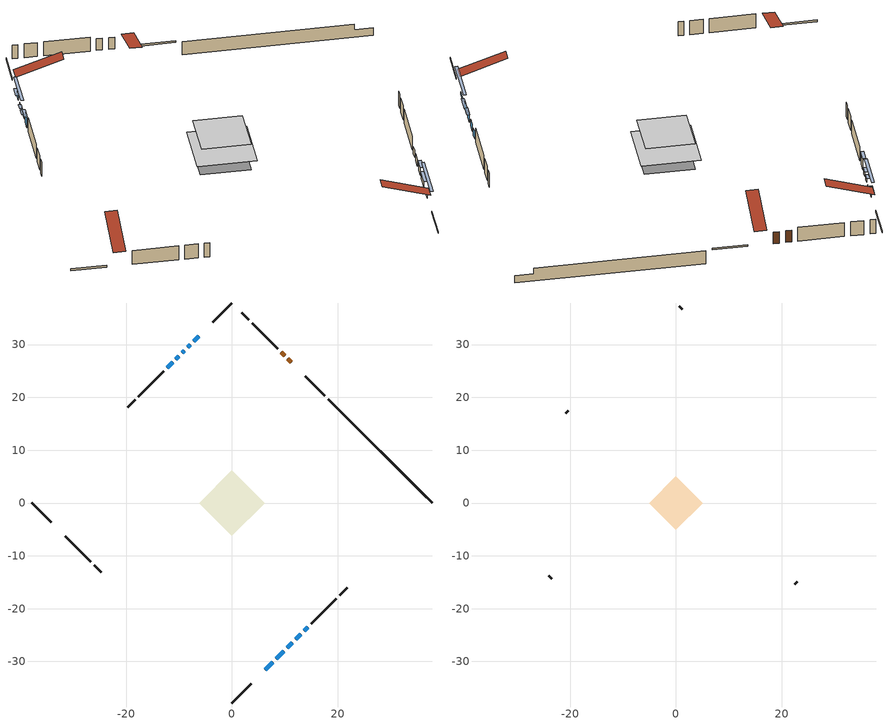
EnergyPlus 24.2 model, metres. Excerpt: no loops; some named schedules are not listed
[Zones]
conditioned space
 floor outside (Floor1 construction): -3.57,0 0,3.57 3.57,0 0,-3.57 z1.22
 floor adiabatic (AdiabaticFloorConstruction): -6.22,0 0,6.22 6.22,0 0,-6.22 z1.22
 floor foundation (Slab1 construction): -4.92,0.33 -0.33,4.92 4.92,-0.33 0.33,-4.92 z-1.07
 wall outside (RimJoist1 construction): 0,-37.86 3.69,-34.17 / -37.86,0 -34.17,-3.69 / 0,37.86 -3.69,34.17 / 17.52,20.34 13.83,24.03 z1.22:1.52
 wall outside (AdiabaticWallConstruction 1): 11.21,26.65 10.6,27.26 / 9.94,27.92 9.33,28.53 z1.22:3.25
 wall outside (AdiabaticWallConstruction): -6.31,31.55 -7.25,30.61 z1.22:1.96; -7.9,29.96 -8.35,29.51 z1.22:1.48; 6.31,-31.55 7.71,-30.15 z1.22:1.63; -9.01,28.85 -9.42,28.44 z1.22:1.81; -10.08,27.78 -10.6,27.26 z1.22:1.91; -11.26,26.6 -12.25,25.61 z1.22:3.13; 8.37,-29.49 9.8,-28.06 z1.22:2.08; 10.46,-27.4 11.38,-26.48 z1.22:2.52; 12.03,-25.83 13.01,-24.85 / 13.66,-24.2 14.31,-23.54 z1.22:2.44
 wall outside (Wall1 construction): 14.97,-22.89 19.77,-18.09 / -31.55,-6.31 -26.75,-11.11 / -12.9,24.96 -17.7,20.16 / 8.67,29.19 3.87,33.99 z1.22:3.66
 wall outside (Wall2 construction): 20.43,-17.43 21.78,-16.08 / -26.09,-11.77 -24.74,-13.12 / -18.36,19.5 -19.71,18.15 / 3.21,34.65 1.87,35.99 z1.22:3.66
 wall foundation (FoundationWall1 construction): 18.17,19.69,-1.07 18.17,19.69,1.22 35.89,1.97,1.22 35.89,1.97,0.24 37.86,0,0.24 37.86,0,-1.07
 window (WindowConstruction): -6.31,31.55 -7.24,30.61 z1.22:1.96
 window (WindowConstruction 8): -7.9,29.96 -8.35,29.51 z1.22:1.47
 window (WindowConstruction 9): 6.31,-31.55 7.71,-30.15 z1.22:1.63
 window (WindowConstruction 1): -9.01,28.85 -9.42,28.44 z1.22:1.81
 window (WindowConstruction 2): -10.08,27.78 -10.6,27.26 z1.22:1.91
 window (WindowConstruction 3): -11.26,26.6 -12.24,25.61 z1.22:3.12
 window (WindowConstruction 4): 8.37,-29.49 9.8,-28.06 z1.22:2.08
 window (WindowConstruction 5): 10.46,-27.4 11.38,-26.48 z1.22:2.52
 window (WindowConstruction 6): 12.03,-25.83 13.01,-24.85 z1.22:2.44
 window (WindowConstruction 7): 13.66,-24.2 14.31,-23.55 z1.22:2.44
 door (Door): 11.21,26.65 10.6,27.26 z1.22:3.25
 door (Door 1): 9.94,27.92 9.33,28.53 z1.22:3.25
 ceiling adiabatic (AdiabaticFloorConstruction): 0,-6.22 6.22,0 0,6.22 -6.22,0 z1.22
attic - vented
 floor to conditioned space (Floor2 construction Reversed): -5.09,0 0,5.09 5.09,0 0,-5.09 z3.66
 wall outside (Wall3 construction): 22.43,-15.43 22.99,-14.87 / -24.09,-13.77 -23.53,-14.33 / -20.36,17.5 -20.92,16.94 / 1.21,36.65 0.66,37.2 z1.22:3.66
 roof outside (Roof1 construction): 5.65,-32.2,3.66 0.7,-27.25,6 -0.61,-28.55,6 4.35,-33.51,3.66; -32.2,-5.65,3.66 -27.25,-0.7,6 -28.55,0.61,6 -33.51,-4.35,3.66; -5.65,32.2,3.66 -0.7,27.25,6 0.61,28.55,6 -4.35,33.51,3.66; 11.86,26,3.66 6.9,21.04,6 8.21,19.73,6 13.17,24.69,3.66
shading: -7.39,30.47 -6.17,31.69 -6.46,31.98 -7.68,30.76 z2.16; -10.22,27.64 -6.04,31.82 -6.33,32.12 -10.51,27.93 z4.11; 9.58,-28.28 4.44,-33.41 4.74,-33.71 9.87,-28.57 z4.26; -9.56,28.3 -8.87,28.99 -9.16,29.28 -9.86,28.59 z2.01; -10.74,27.12 -9.94,27.92 -10.23,28.21 -11.03,27.41 z2.11; -12.39,25.47 -11.12,26.74 -11.41,27.03 -12.68,25.76 z3.33; 9.95,-27.91 8.23,-29.63 8.52,-29.92 10.24,-28.2 z2.28; 11.52,-26.34 10.32,-27.54 10.61,-27.83 11.81,-26.63 z2.72
[Building]
Building 1: Terrain=Suburbs
[Site:Location]
Toronto City Centre_ON: Latitude {deg}=43.63; Longitude {deg}=-79.39; Time Zone {hr}=-5; Elevation {m}=77; Keep Site Location Information=Yes
[Site:GroundTemperature:Shallow]
5.01852, 3.26908, 3.12898, 3.95918, 7.29196, 10.6092, 13.4851, 15.3069, 15.4617, 13.9799, 11.1774, 7.9619
[Site:WaterMainsTemperature]
Calculation Method=Schedule; Temperature Schedule=mains temperature schedule
[Material] Roughness=Rough; Thermal Absorptance=0.9
Name | Thickness {m} | Conductivity {W/m-K} | Density {kg/m3} | Specific Heat {J/kg-K} | Solar Absorptance | Visible Absorptance
asphalt or fiberglass shingles | 0.00635 | 0.162714 | 1121.4 | 1465.45 | 0.84 | 0.84
ceiling loosefill ins | 0.169333 | 0.0480833 | 16.02 | 1046.75 | 0.7 | 0.7
ceiling stud and cavity | 0.1397 | 0.105642 | 65.682 | 1177.47 | 0.7 | 0.7
concrete 4.0 in. | 0.1016 | 1.803125 | 2242.8 | 837.4 | 0.7 | 0.7
concrete 8.0 in. | 0.2032 | 1.803125 | 2242.8 | 837.4 | 0.7 | 0.7
door material | 0.04445 | 0.053851 | 512.64 | 1214.23 | 0.7 | 0.7
door material 1 | 0.04445 | 0.20624 | 512.64 | 1214.23 | 0.7 | 0.7
exterior vertical ins | 0.0433751 | 0.029427 | 32.04 | 1214.23 | 0.7 | 0.7
floor covering | 0.0127 | 0.0433444 | 54.468 | 1339.84 | 0.6 | 0.6
floor rigid ins | 0.051816 | 0.029427 | 32.04 | 1214.23 | 0.7 | 0.7
floor rigid ins 1; wall rigid ins | 0.512978 | 0.029427 | 32.04 | 1214.23 | 0.7 | 0.7
floor stud and cavity | 0.1397 | 0.330302 | 92.3553 | 1139.71 | 0.7 | 0.7
floor stud and cavity 1 | 0.1397 | 1.75129 | 37.0049 | 1207.88 | 0.7 | 0.7
furniture material conditioned space 1 | 0.1524 | 0.115458 | 640.8 | 1214.23 | 0.6 | 0.6
gypsum board | 0.0127 | 0.160291 | 801 | 837.4 | 0.6 | 0.6
gypsum board 1 | 0.0127 | 0.160291 | 801 | 837.4 | 0.7 | 0.7
osb sheathing 0.5 in. | 0.0127 | 0.115458 | 512.64 | 1214.23 | 0.7 | 0.7
osb sheathing 0.75 in. | 0.01905 | 0.115458 | 512.64 | 1214.23 | 0.7 | 0.7
osb sheathing 2.0 in. | 0.0508 | 0.115458 | 512.64 | 1214.23 | 0.7 | 0.7
rim joist stud and cavity | 0.0508 | 0.0332534 | 125.044 | 1163.47 | 0.6 | 0.6
slab rigid ins | 0.00305714 | 0.029427 | 32.04 | 1214.23 | 0.7 | 0.7
wall stud and cavity | 0.1397 | 0.0823012 | 139.0536 | 1170.24 | 0.7 | 0.7
wall stud and cavity 1 | 0.1397 | 0.109887 | 139.0536 | 1170.24 | 0.7 | 0.7
wall stud and cavity 2 | 0.0889 | 6.9971 | 50.32683 | 1063.81 | 0.6 | 0.6
wall stud and cavity 3 | 0.0889 | 0.380278 | 52.3479 | 1209.89 | 0.7 | 0.7
wall stud and cavity 4 | 0.0889 | 0.391764 | 83.0341 | 1211.67 | 0.7 | 0.7
wood siding | 0.0254 | 0.102417 | 544.68 | 1172.36 | 0.84 | 0.84
wood siding 1 | 0.00254 | 0.102417 | 544.68 | 1172.36 | 0.84 | 0.84
wood siding 2; wood siding 3; wood siding 4 | 0.0254 | 0.102417 | 544.68 | 1172.36 | 0.7 | 0.7
[WindowMaterial:SimpleGlazingSystem]
Name | U-Factor {W/m2-K} | Solar Heat Gain Coefficient
WindowMaterial | 2.94859 | 0.64
WindowMaterial 1 | 3.006501 | 0.57
WindowMaterial 2 | 2.98038 | 0.6
WindowMaterial 3 | 2.99742 | 0.57
WindowMaterial 4 | 2.94802 | 0.64
WindowMaterial 5 | 2.427345 | 0.63
WindowMaterial 6 | 2.614719 | 0.55
WindowMaterial 7 | 3.09224 | 0.46
WindowMaterial 8 | 3.01899 | 0.57
[Construction]
AdiabaticFloorConstruction: floor stud and cavity 1, floor rigid ins 1, osb sheathing 0.75 in., floor covering
AdiabaticWallConstruction: wood siding 3, wall rigid ins, wall stud and cavity 3, gypsum board
AdiabaticWallConstruction 1: wood siding 4, wall rigid ins, wall stud and cavity 3, gypsum board
Door: door material
Door 1: door material 1
Floor1 construction: floor stud and cavity, floor rigid ins, osb sheathing 0.75 in., floor covering
Floor2 construction Reversed: gypsum board, ceiling stud and cavity, ceiling loosefill ins
FoundationWall1 construction: concrete 8.0 in., gypsum board 1
furniture construction conditioned space 1: furniture material conditioned space 1
PartitionWallConstruction: gypsum board, wall stud and cavity 4, gypsum board
RimJoist1 construction: wood siding 2, osb sheathing 2.0 in., rim joist stud and cavity
Roof1 construction: asphalt or fiberglass shingles
Slab1 construction: slab rigid ins, concrete 4.0 in.
Wall1 construction: wood siding, osb sheathing 0.5 in., wall stud and cavity, gypsum board
Wall2 construction: wood siding, osb sheathing 0.5 in., wall stud and cavity 1, gypsum board
Wall3 construction: wood siding 1, wall stud and cavity 2
WindowConstruction: WindowMaterial
WindowConstruction 1: WindowMaterial 1
WindowConstruction 2: WindowMaterial 2
WindowConstruction 3: WindowMaterial 3
WindowConstruction 4: WindowMaterial 4
WindowConstruction 5; WindowConstruction 6: WindowMaterial 5
WindowConstruction 7: WindowMaterial 6
WindowConstruction 8: WindowMaterial 7
WindowConstruction 9: WindowMaterial 8
[Zone] Multiplier=1; Part of Total Floor Area=Yes
Name | Volume {m3}
attic - vented | 19.6662
conditioned space | 310
[Space]
Name | Zone | Volume {m3}
attic - vented 1 | attic - vented | 19.6662
conditioned space 1 | conditioned space | 310
[ZoneInfiltration:EffectiveLeakageArea]
infil attic - vented 1: Zone or Space=attic - vented 1; Schedule=Always On Discrete; Effective Air Leakage Area {cm2}=2182.32; Stack Coefficient=0.000332099; Wind Coefficient=1.23127e-05
[ZoneMixing]
whole house fan mix: Zone or Space=attic - vented; Schedule=Always On Continuous; Design Flow Rate Calculation Method=Flow/Zone; Design Flow Rate {m3/s}=0; Source Zone or Space=conditioned space
[SurfaceProperty:ExposedFoundationPerimeter]
Slab1: Exposed Perimeter Calculation Method=TotalExposedPerimeter; Total Exposed Perimeter {m}=27.84
[InternalMass] Zone or ZoneList=conditioned space; Space or SpaceList=conditioned space 1
Name | Construction | Surface Area {m2}
furniture mass conditioned space 1 | furniture construction conditioned space 1 | 60.4722
partition wall mass | PartitionWallConstruction | 151.181
[Lights]
interior lighting: Zone or ZoneList or Space or SpaceList=conditioned space 1; Schedule=interior lighting schedule; Design Level Calculation Method=LightingLevel; Lighting Level {W}=343.2; Return Air Fraction=0; Fraction Radiant=0.6; Fraction Visible=0.2; Fraction Replaceable=1
[People]
occupants: Zone or ZoneList or Space or SpaceList=conditioned space 1; Number of People Schedule=occupants schedule; Number of People Calculation Method=People; Number of People=3; Fraction Radiant=0.314171; Sensible Heat Fraction=0.56303; Activity Level Schedule=occupants activity schedule; Carbon Dioxide Generation Rate {m3/s-W}=0; Enable ASHRAE 55 Comfort Warnings=No; Mean Radiant Temperature Calculation Type=EnclosureAveraged
[ElectricEquipment] Zone or ZoneList or Space or SpaceList=conditioned space 1; Design Level Calculation Method=EquipmentLevel
Name | Schedule | Design Level {W} | Fraction Latent | Fraction Radiant | Fraction Lost
clothes dryer | clothes dryer schedule | 140.772 | 0.015 | 0.081 | 0.85
clothes washer | clothes washer schedule | 32.1985 | 0.03 | 0.162 | 0.7
cooking range | cooking range schedule | 215.147 | 0.08 | 0.432 | 0.2
dishwasher | dishwasher schedule | 66.8632 | 0.3 | 0.18 | 0.4
fridge | fridge schedule | 72.9452 | 0 | 0.6 | 0
mech vent bath fan 0 | mech vent bath fan 0 schedule | 86 | 0 | 0 | 1
mech vent house fan | mech vent house fan schedule | 0 | 0 | 0 | 1
mech vent house fan cfis | mech vent house fan cfis schedule | 0 | 0 | 0 | 0
misc plug loads | misc plug loads schedule | 494.7 | 0.045 | 0.513 | 0.1
whole house fan | Always On Discrete | 0 | 0 | 0 | 1
[OtherEquipment] Zone or ZoneList or Space or SpaceList=conditioned space 1; Design Level Calculation Method=EquipmentLevel
Name | Fuel Type | Schedule | Design Level {W} | Fraction Latent | Fraction Radiant | Fraction Lost
clothes dryer 1 | Electricity | clothes dryer schedule | 0 | 0.015 | 0.081 | 0.85
cooking range 1 | Electricity | cooking range schedule | 0 | 0.08 | 0.432 | 0.2
general water use latent | None | general water use schedule | 62.594 | 1 | 0 | 0
general water use sensible | None | general water use schedule | -61.6891 | 0 | 0.6 | 0
mech vent house fan latent load | None | Always On Discrete | 0 | 1 | 0 | 0
mech vent house fan sensible load | None | Always On Discrete | 0 | 0 | 0 | 0
water heater energy adjustment1 | NaturalGas | Always On Discrete | 0.01 | 0 | 0 | 1
[ZoneInfiltration:DesignFlowRate] Zone or ZoneList or Space or SpaceList=conditioned space 1; Schedule=Always On Discrete; Design Flow Rate Calculation Method=Flow/Zone; Design Flow Rate {m3/s}=0
infil flow; natural vent flow; whole house fan flow
[AvailabilityManager:Scheduled]
central ac and furnace airloop Availability Manager: Schedule=Always On Discrete
[Foundation:Kiva]
Foundation Kiva 1: Initial Indoor Air Temperature {C}=18; Wall Height Above Grade {m}=1.21999; Wall Depth Below Slab {m}=0.2032; Custom Block Material Name 1=exterior vertical ins; Custom Block Depth 1 {m}=2.28999; Custom Block X Position 1 {m}=0.2159; Custom Block Z Position 1 {m}=0
[Foundation:Kiva:Settings]
Soil Conductivity {W/m-K}=0.849921; Soil Density {kg/m3}=1842.3; Soil Specific Heat {J/kg-K}=418.7; Ground Solar Absorptivity=0.9; Ground Thermal Absorptivity=0.9; Ground Surface Roughness {m}=0.03; Far-Field Width {m}=40; Deep-Ground Boundary Condition=ZeroFlux; Deep-Ground Depth {m}=40; Minimum Cell Dimension {m}=0.2; Maximum Cell Growth Coefficient=3; Simulation Timestep=Timestep
[Exterior:Lights]
exterior lighting: Schedule=exterior lighting schedule; Design Level {W}=75.6
[EnergyManagementSystem:GlobalVariable]
central_ac_and_furnace_airloop_Fan_RTF
infil_program_Qfan
infil_program_Qinf
natural_vent_program_Qnv
natural_vent_program_Qwhf
[EnergyManagementSystem:Sensor]
Name | Output:Variable or Output:Meter Index Key | Output:Variable or Output:Meter
airflow_gain | infil flow | Infiltration Sensible Heat Gain Energy
airflow_gain_1 | natural vent flow | Infiltration Sensible Heat Gain Energy
airflow_gain_2 | whole house fan flow | Infiltration Sensible Heat Gain Energy
airflow_loss | infil flow | Infiltration Sensible Heat Loss Energy
airflow_loss_1 | natural vent flow | Infiltration Sensible Heat Loss Energy
airflow_loss_2 | whole house fan flow | Infiltration Sensible Heat Loss Energy
clg_load_cond |  | Cooling:EnergyTransfer:Zone:CONDITIONED SPACE
clg_sp_s; clg_sp_s_1 | cooling setpoint | Schedule Value
clothes_dryer_exhaust_0_sch_s | clothes dryer exhaust 0 schedule | Schedule Value
cool_season | cooling season schedule | Schedule Value
htg_load_cond |  | Heating:EnergyTransfer:Zone:CONDITIONED SPACE
htg_sp_s; htg_sp_s_1 | heating setpoint | Schedule Value
ig_ee_conv | clothes dryer | Electric Equipment Convective Heating Energy
ig_ee_conv_2 | cooking range | Electric Equipment Convective Heating Energy
ig_ee_conv_4 | fridge | Electric Equipment Convective Heating Energy
ig_ee_conv_5 | misc plug loads | Electric Equipment Convective Heating Energy
ig_ee_conv_6 | whole house fan | Electric Equipment Convective Heating Energy
ig_ee_rad | clothes dryer | Electric Equipment Radiant Heating Energy
ig_ee_rad_2 | cooking range | Electric Equipment Radiant Heating Energy
ig_ee_rad_4 | fridge | Electric Equipment Radiant Heating Energy
ig_ee_rad_5 | misc plug loads | Electric Equipment Radiant Heating Energy
ig_ee_rad_6 | whole house fan | Electric Equipment Radiant Heating Energy
ig_lgt_conv | interior lighting | Lights Convective Heating Energy
ig_lgt_rad | interior lighting | Lights Radiant Heating Energy
ig_lgt_vis | interior lighting | Lights Visible Radiation Heating Energy
ig_oe_conv | clothes dryer 1 | Other Equipment Convective Heating Energy
ig_oe_conv_1 | cooking range 1 | Other Equipment Convective Heating Energy
ig_oe_conv_2 | general water use latent | Other Equipment Convective Heating Energy
ig_oe_conv_3 | general water use sensible | Other Equipment Convective Heating Energy
ig_oe_conv_4 | water heater energy adjustment1 | Other Equipment Convective Heating Energy
ig_oe_rad | clothes dryer 1 | Other Equipment Radiant Heating Energy
ig_oe_rad_1 | cooking range 1 | Other Equipment Radiant Heating Energy
ig_oe_rad_2 | general water use latent | Other Equipment Radiant Heating Energy
ig_oe_rad_3 | general water use sensible | Other Equipment Radiant Heating Energy
ig_oe_rad_4 | water heater energy adjustment1 | Other Equipment Radiant Heating Energy
ig_ppl_conv | occupants | People Convective Heating Energy
ig_ppl_rad | occupants | People Radiant Heating Energy
im_conv | furniture mass conditioned space 1 | Surface Inside Face Convection Heat Gain Energy
im_conv_1 | partition wall mass | Surface Inside Face Convection Heat Gain Energy
im_ig | furniture mass conditioned space 1 | Surface Inside Face Internal Gains Radiation Heat Gain Energy
im_ig_1 | partition wall mass | Surface Inside Face Internal Gains Radiation Heat Gain Energy
im_lgt | furniture mass conditioned space 1 | Surface Inside Face Lights Radiation Heat Gain Energy
im_lgt_1 | partition wall mass | Surface Inside Face Lights Radiation Heat Gain Energy
im_sol | furniture mass conditioned space 1 | Surface Inside Face Solar Radiation Heat Gain Energy
im_sol_1 | partition wall mass | Surface Inside Face Solar Radiation Heat Gain Energy
im_surf | furniture mass conditioned space 1 | Surface Inside Face Net Surface Thermal Radiation Heat Gain Energy
im_surf_1 | partition wall mass | Surface Inside Face Net Surface Thermal Radiation Heat Gain Energy
mech_vent_bath_fan_0_sch_s | mech vent bath fan 0 schedule | Schedule Value
mv_conv | mech vent bath fan 0 | Electric Equipment Convective Heating Energy
mv_conv_1 | mech vent house fan | Electric Equipment Convective Heating Energy
mv_conv_2 | mech vent house fan cfis | Electric Equipment Convective Heating Energy
mv_conv_3 | mech vent house fan latent load | Other Equipment Convective Heating Energy
mv_conv_4 | mech vent house fan sensible load | Other Equipment Convective Heating Energy
mv_rad | mech vent bath fan 0 | Electric Equipment Radiant Heating Energy
mv_rad_1 | mech vent house fan | Electric Equipment Radiant Heating Energy
mv_rad_2 | mech vent house fan cfis | Electric Equipment Radiant Heating Energy
mv_rad_3 | mech vent house fan latent load | Other Equipment Radiant Heating Energy
mv_rad_4 | mech vent house fan sensible load | Other Equipment Radiant Heating Energy
natural_vent_s | natural vent schedule | Schedule Value
out_pb_s |  | Site Outdoor Air Barometric Pressure
out_wt_s |  | Site Outdoor Air Humidity Ratio
site_vw_s |  | Site Wind Speed
ss_back_out | Window1 | Surface Window Shortwave from Zone Back Out Window Heat Transfer Rate
ss_back_out_1 | Window11 | Surface Window Shortwave from Zone Back Out Window Heat Transfer Rate
ss_back_out_2 | Window12 | Surface Window Shortwave from Zone Back Out Window Heat Transfer Rate
ss_back_out_3 | Window2 | Surface Window Shortwave from Zone Back Out Window Heat Transfer Rate
ss_back_out_4 | Window3 | Surface Window Shortwave from Zone Back Out Window Heat Transfer Rate
ss_back_out_5 | Window4 | Surface Window Shortwave from Zone Back Out Window Heat Transfer Rate
ss_back_out_6 | Window5 | Surface Window Shortwave from Zone Back Out Window Heat Transfer Rate
ss_back_out_7 | Window7 | Surface Window Shortwave from Zone Back Out Window Heat Transfer Rate
ss_back_out_8 | Window8 | Surface Window Shortwave from Zone Back Out Window Heat Transfer Rate
ss_back_out_9 | Window9 | Surface Window Shortwave from Zone Back Out Window Heat Transfer Rate
ss_conv | Door1 | Surface Inside Face Convection Heat Gain Energy
ss_conv_1 | Door2 | Surface Inside Face Convection Heat Gain Energy
ss_conv_10 | Window8 | Surface Inside Face Convection Heat Gain Energy
ss_conv_11 | Window9 | Surface Inside Face Convection Heat Gain Energy
ss_conv_2 | Window1 | Surface Inside Face Convection Heat Gain Energy
ss_conv_3 | Window11 | Surface Inside Face Convection Heat Gain Energy
ss_conv_4 | Window12 | Surface Inside Face Convection Heat Gain Energy
ss_conv_5 | Window2 | Surface Inside Face Convection Heat Gain Energy
ss_conv_6 | Window3 | Surface Inside Face Convection Heat Gain Energy
ss_conv_7 | Window4 | Surface Inside Face Convection Heat Gain Energy
ss_conv_8 | Window5 | Surface Inside Face Convection Heat Gain Energy
ss_conv_9 | Window7 | Surface Inside Face Convection Heat Gain Energy
ss_ig | Door1 | Surface Inside Face Internal Gains Radiation Heat Gain Energy
ss_ig_1 | Door2 | Surface Inside Face Internal Gains Radiation Heat Gain Energy
ss_ig_10 | Window8 | Surface Inside Face Internal Gains Radiation Heat Gain Energy
ss_ig_11 | Window9 | Surface Inside Face Internal Gains Radiation Heat Gain Energy
ss_ig_2 | Window1 | Surface Inside Face Internal Gains Radiation Heat Gain Energy
ss_ig_3 | Window11 | Surface Inside Face Internal Gains Radiation Heat Gain Energy
ss_ig_4 | Window12 | Surface Inside Face Internal Gains Radiation Heat Gain Energy
ss_ig_5 | Window2 | Surface Inside Face Internal Gains Radiation Heat Gain Energy
ss_ig_6 | Window3 | Surface Inside Face Internal Gains Radiation Heat Gain Energy
ss_ig_7 | Window4 | Surface Inside Face Internal Gains Radiation Heat Gain Energy
ss_ig_8 | Window5 | Surface Inside Face Internal Gains Radiation Heat Gain Energy
ss_ig_9 | Window7 | Surface Inside Face Internal Gains Radiation Heat Gain Energy
ss_lgt | Door1 | Surface Inside Face Lights Radiation Heat Gain Energy
ss_lgt_1 | Door2 | Surface Inside Face Lights Radiation Heat Gain Energy
ss_sol | Door1 | Surface Inside Face Solar Radiation Heat Gain Energy
ss_sol_1 | Door2 | Surface Inside Face Solar Radiation Heat Gain Energy
ss_surf | Door1 | Surface Inside Face Net Surface Thermal Radiation Heat Gain Energy
ss_surf_1 | Door2 | Surface Inside Face Net Surface Thermal Radiation Heat Gain Energy
ss_surf_10 | Window8 | Surface Inside Face Net Surface Thermal Radiation Heat Gain Energy
ss_surf_11 | Window9 | Surface Inside Face Net Surface Thermal Radiation Heat Gain Energy
ss_surf_2 | Window1 | Surface Inside Face Net Surface Thermal Radiation Heat Gain Energy
ss_surf_3 | Window11 | Surface Inside Face Net Surface Thermal Radiation Heat Gain Energy
ss_surf_4 | Window12 | Surface Inside Face Net Surface Thermal Radiation Heat Gain Energy
ss_surf_5 | Window2 | Surface Inside Face Net Surface Thermal Radiation Heat Gain Energy
ss_surf_6 | Window3 | Surface Inside Face Net Surface Thermal Radiation Heat Gain Energy
ss_surf_7 | Window4 | Surface Inside Face Net Surface Thermal Radiation Heat Gain Energy
ss_surf_8 | Window5 | Surface Inside Face Net Surface Thermal Radiation Heat Gain Energy
ss_surf_9 | Window7 | Surface Inside Face Net Surface Thermal Radiation Heat Gain Energy
ss_trans_in | Window1 | Surface Window Transmitted Solar Radiation Rate
ss_trans_in_1 | Window11 | Surface Window Transmitted Solar Radiation Rate
ss_trans_in_2 | Window12 | Surface Window Transmitted Solar Radiation Rate
ss_trans_in_3 | Window2 | Surface Window Transmitted Solar Radiation Rate
ss_trans_in_4 | Window3 | Surface Window Transmitted Solar Radiation Rate
ss_trans_in_5 | Window4 | Surface Window Transmitted Solar Radiation Rate
ss_trans_in_6 | Window5 | Surface Window Transmitted Solar Radiation Rate
ss_trans_in_7 | Window7 | Surface Window Transmitted Solar Radiation Rate
ss_trans_in_8 | Window8 | Surface Window Transmitted Solar Radiation Rate
ss_trans_in_9 | Window9 | Surface Window Transmitted Solar Radiation Rate
ss_trans_out | Window1 | Surface Inside Face Initial Transmitted Diffuse Transmitted Out Window Solar Radiation Rate
ss_trans_out_1 | Window11 | Surface Inside Face Initial Transmitted Diffuse Transmitted Out Window Solar Radiation Rate
ss_trans_out_2 | Window12 | Surface Inside Face Initial Transmitted Diffuse Transmitted Out Window Solar Radiation Rate
ss_trans_out_3 | Window2 | Surface Inside Face Initial Transmitted Diffuse Transmitted Out Window Solar Radiation Rate
ss_trans_out_4 | Window3 | Surface Inside Face Initial Transmitted Diffuse Transmitted Out Window Solar Radiation Rate
ss_trans_out_5 | Window4 | Surface Inside Face Initial Transmitted Diffuse Transmitted Out Window Solar Radiation Rate
ss_trans_out_6 | Window5 | Surface Inside Face Initial Transmitted Diffuse Transmitted Out Window Solar Radiation Rate
ss_trans_out_7 | Window7 | Surface Inside Face Initial Transmitted Diffuse Transmitted Out Window Solar Radiation Rate
ss_trans_out_8 | Window8 | Surface Inside Face Initial Transmitted Diffuse Transmitted Out Window Solar Radiation Rate
ss_trans_out_9 | Window9 | Surface Inside Face Initial Transmitted Diffuse Transmitted Out Window Solar Radiation Rate
s_conv | Floor1 | Surface Inside Face Convection Heat Gain Energy
s_conv_1 | Floor2 | Surface Inside Face Convection Heat Gain Energy
s_conv_10 | Wall1:135 | Surface Inside Face Convection Heat Gain Energy
s_conv_11 | Wall1:225 | Surface Inside Face Convection Heat Gain Energy
s_conv_12 | Wall1:315 | Surface Inside Face Convection Heat Gain Energy
s_conv_13 | Wall1:45 | Surface Inside Face Convection Heat Gain Energy
s_conv_14 | Wall2:135 | Surface Inside Face Convection Heat Gain Energy
s_conv_15 | Wall2:225 | Surface Inside Face Convection Heat Gain Energy
s_conv_16 | Wall2:315 | Surface Inside Face Convection Heat Gain Energy
s_conv_17 | Wall2:45 | Surface Inside Face Convection Heat Gain Energy
s_conv_2 | FoundationWall1 | Surface Inside Face Convection Heat Gain Energy
s_conv_3 | inferred conditioned ceiling | Surface Inside Face Convection Heat Gain Energy
s_conv_4 | inferred conditioned floor | Surface Inside Face Convection Heat Gain Energy
s_conv_5 | RimJoist1:135 | Surface Inside Face Convection Heat Gain Energy
s_conv_6 | RimJoist1:225 | Surface Inside Face Convection Heat Gain Energy
s_conv_7 | RimJoist1:315 | Surface Inside Face Convection Heat Gain Energy
s_conv_8 | RimJoist1:45 | Surface Inside Face Convection Heat Gain Energy
s_conv_9 | Slab1 | Surface Inside Face Convection Heat Gain Energy
